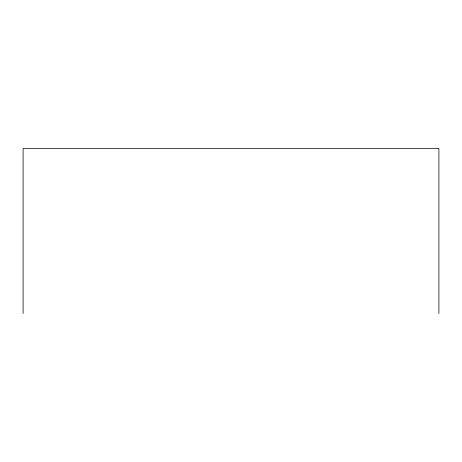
<?xml version="1.0" encoding="UTF-8"?>
<svg xmlns="http://www.w3.org/2000/svg" width="462" height="462" viewBox="0 0 462 462"><rect width="100%" height="100%" fill="white"/><g stroke="black" fill="none" stroke-linecap="round" stroke-linejoin="round"><path stroke-width="0.69" d="M438.9 313.513L438.9 148.487L23.1 148.487L23.1 313.513"/></g></svg>
